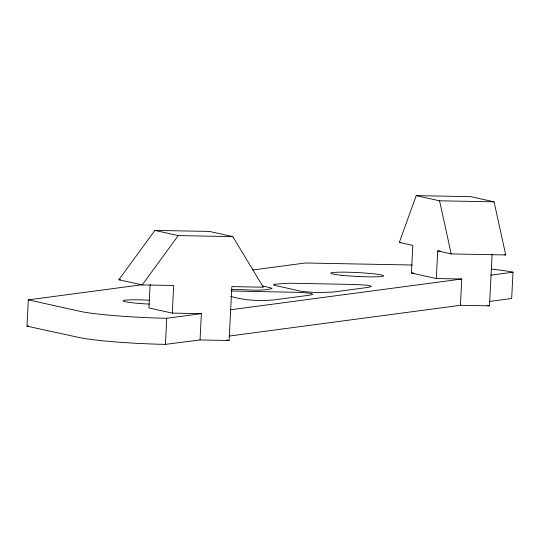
<?xml version="1.0" encoding="UTF-8"?>
<svg xmlns="http://www.w3.org/2000/svg" width="540" height="540" viewBox="0 0 540 540"><rect width="100%" height="100%" fill="white"/><g stroke="black" fill="none" stroke-linecap="round" stroke-linejoin="round"><path stroke-width="0.81" d="M200.036 339.95L201.366 313.659L172.294 313.112L173.691 285.512L142.189 284.911L118.841 279.734L154.913 230.404L209.432 231.431L232.781 236.615L263.331 287.206L231.835 286.612L229.109 340.497L200.036 339.95L165.416 344.372A65.981 4.833 2.9 0 1 78.901 337.466L27 326.147L28.33 299.855L142.641 284.648M150.127 284.513L148.939 307.935L172.294 313.112M165.416 344.372L166.739 318.269L201.366 313.659M436.313 278.532L411.406 273.004L412.803 245.403L399.31 242.413L416.212 195.629L470.725 196.661L494.08 201.839L505.717 254.954L451.204 253.922L437.711 250.931L436.313 278.532L461.754 279.011L460.424 305.296L229.176 336.069M460.424 305.296L489.497 305.849L492.095 254.489M491.913 269.163A65.981 4.833 2.9 0 1 513 272.194L511.67 298.478L489.409 301.442M142.189 284.911L178.268 235.582L232.781 236.615M252.774 269.993L305.343 262.994L412.182 265.019M27 326.147L28.667 325.924M230.506 309.785L461.754 279.011M490.739 275.15L513 272.194M231.026 290.993L301.016 292.397L311.114 293.416L312.768 294.334L309.663 295.171L274.543 299.842C259.848 301.226 244.85 300.544 230.614 296.339M416.212 195.629L439.56 200.806L494.08 201.839M399.31 242.413L400.99 242.44M437.711 250.931L440.228 250.979M411.406 273.004L413.924 273.051M118.841 279.734L120.501 279.767M231.161 289.595C244.654 288.981 258.734 291.809 271.998 288.59L270.29 287.638L262.103 285.971M504.131 254.603L505.717 254.954M154.913 230.404L178.268 235.582M487.161 305.329L489.497 305.849M226.773 339.984L229.109 340.497M28.33 299.855L80.224 311.371A65.981 4.833 2.9 0 0 166.739 318.269M439.56 200.806L451.204 253.922M149.405 304.088A26.393 1.931 2.9 0 1 123.12 300.821A26.393 1.931 2.9 0 1 149.546 300.22M274.59 284.249L273.571 284.708L273.807 285.188L302.225 291.478L316.872 292.653L332.971 292.066L368.084 287.395L371.189 286.565L370.967 286.099L367.025 285.221L354.895 284.472L288.65 283.216L274.59 284.249M341.435 275.258A26.393 1.931 2.9 0 0 383.4 276.055A26.393 1.931 2.9 0 0 346.856 272.201A26.393 1.931 2.9 0 0 341.435 275.258"/></g></svg>
